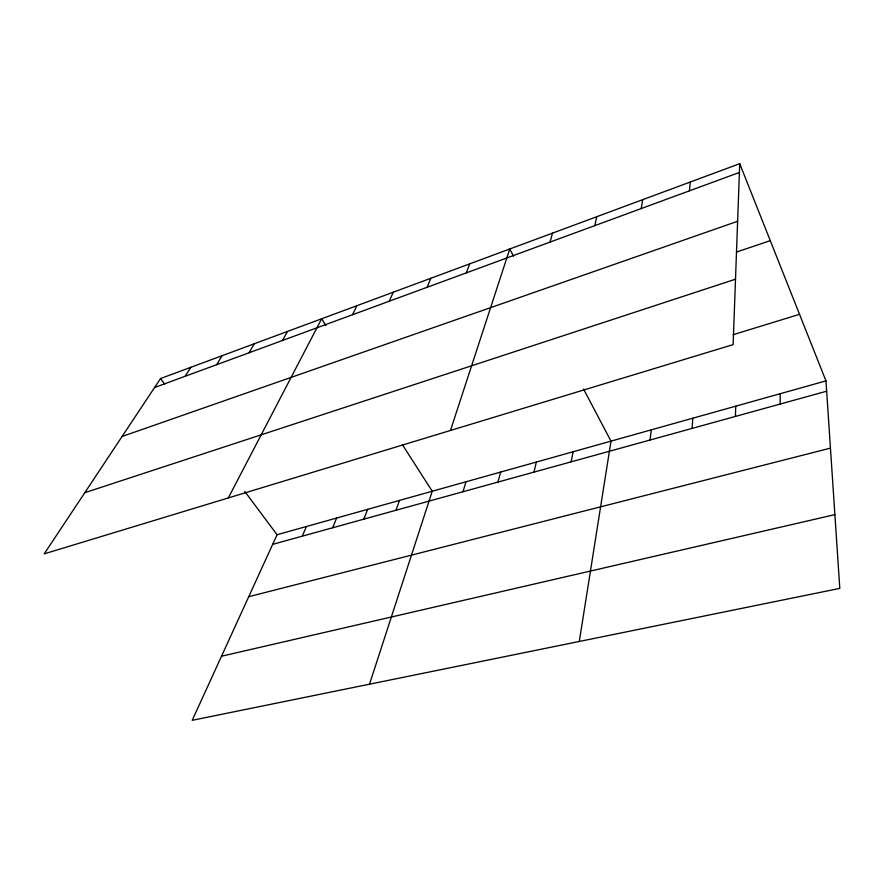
<?xml version="1.0" encoding="UTF-8"?>
<svg xmlns="http://www.w3.org/2000/svg" width="884" height="884" viewBox="0 0 884 884"><rect width="100%" height="100%" fill="white"/><g stroke="black" fill="none" stroke-linecap="round" stroke-linejoin="round"><path stroke-width="1.33" d="M735.422 416.419L735.742 406.165M739.72 163.684L733.123 344.616L44.2 553.87L160.523 378.551L739.72 163.684L825.965 380.882L839.8 588.39L192.204 720.316L277.068 534.732L825.965 380.882M692.039 428.42L692.813 418.198M689.387 190.845L690.316 182.005M650.049 440.022L651.254 429.856M579.296 641.464L610.999 441.138L583.573 389.093M641.22 208.558L642.712 199.673M571.141 461.846L573.108 451.757M594.799 225.63L596.799 216.702M534.024 472.1L536.334 462.056M498.001 482.056L500.631 472.067M550.025 242.094L552.522 233.133M463.017 491.736L465.945 481.791M369.512 684.205L432.243 491.239L402.308 444.553M450.475 430.475L509.759 248.99L513.516 256.117M395.999 510.256L399.48 500.421M466.31 272.88L469.647 263.874M363.877 519.14L367.611 509.35M332.649 527.77L336.616 518.035M427.127 287.289L430.839 278.272M302.251 536.179L306.439 526.499M389.203 301.234L393.281 292.206M352.495 314.737L356.893 305.709M228.304 497.957L321.632 318.781L326.008 325.61M282.46 340.484L287.444 331.467M249.034 352.782L254.283 343.766M216.613 364.705L222.105 355.711M185.143 376.275L190.867 367.291M154.578 387.512L739.4 172.457M122.091 436.486L737.621 221.276M736.416 252.095L770.284 240.647M84.787 492.697L735.51 279.2M733.09 334.727L799.534 314.306M272.659 544.356L826.662 391.203M248.736 596.7L830.452 448.133M221.519 656.215L834.883 514.632M160.523 378.551L164.656 384.087M244.78 491.46L277.068 534.732M780.108 393.734L780.274 404.021"/></g></svg>
